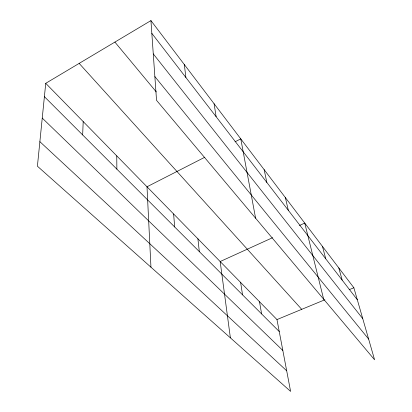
<?xml version="1.0" encoding="UTF-8"?>
<svg xmlns="http://www.w3.org/2000/svg" width="412" height="412" viewBox="0 0 412 412"><rect width="100%" height="100%" fill="white"/><g stroke="black" fill="none" stroke-linecap="round" stroke-linejoin="round"><path stroke-width="0.62" d="M82.663 134.935L83.193 121.591M45.737 83.317L37.41 166.206L290.599 391.4L276.972 319.578L45.737 83.317L150.936 20.6L353.867 287.761L374.59 359.8L156.529 100.317L150.936 20.6M204.846 157.224L146.996 186.775L150.957 267.197M235.067 141.785L240.773 138.87L255.605 218.216M272.595 237.693L220.162 261.532L230.38 337.84M299.467 225.477L304.736 223.083L323.662 299.2M276.972 319.578L324.893 299.751M349.139 289.713L353.867 287.761M39.876 141.682L286.685 370.785M42.245 118.09L282.828 350.457M44.393 96.66L279.243 331.557M79.155 63.391L301.723 309.335M114.902 42.086L156.318 91.958M154.866 76.601L368.627 339.076M153.269 53.895L362.761 318.677M151.827 33.351L357.317 299.745M338.808 267.934L342.176 280.119M322.488 246.448L325.748 258.818M285.367 197.58L288.307 210.28M264.138 169.631L266.847 182.459M259.498 301.728L261.615 313.923M214.101 103.757L216.13 116.709M240.623 282.441L242.544 294.853M184.344 64.586L185.879 77.492M197.909 238.795L199.315 251.614M173.617 213.977L174.683 226.976M116.756 155.88L116.874 169.152"/></g></svg>
